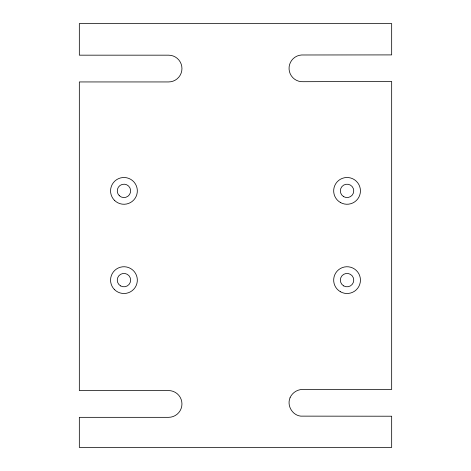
<?xml version="1.0" encoding="UTF-8"?>
<svg xmlns="http://www.w3.org/2000/svg" width="471" height="471" viewBox="0 0 471 471"><rect width="100%" height="100%" fill="white"/><g stroke="black" fill="none" stroke-linecap="round" stroke-linejoin="round"><path stroke-width="0.71" d="M290.036 397.795C286.686 405.584 292.32 415.228 300.751 416.134L391.672 416.217L391.672 447.45L79.328 447.45L79.328 417.335L168.571 417.335A13.388 13.388 0 0 0 181.953 403.947A13.388 13.388 0 0 0 168.571 390.565L79.328 390.565L79.328 81.942L168.571 81.942A13.388 13.388 0 0 0 181.953 68.56A13.388 13.388 0 0 0 168.571 55.172L79.328 55.172L79.328 23.55L391.672 23.55L391.672 54.907L301.558 54.983A13.388 13.388 0 0 0 289.076 69.219A13.388 13.388 0 0 0 303.306 81.701L391.672 81.454L391.672 389.44L302.429 389.44C297.113 389.541 292.102 392.873 290.036 397.795M119.293 195.689A6.694 6.694 0 0 0 130.443 192.504A6.694 6.694 0 0 0 122.107 184.444A6.694 6.694 0 0 0 119.293 195.689M120.6 285.915A6.694 6.694 0 0 0 130.638 280.121A6.694 6.694 0 0 0 120.6 274.322A6.694 6.694 0 0 0 120.6 285.915M343.706 285.915A6.694 6.694 0 0 0 353.745 280.121A6.694 6.694 0 0 0 343.706 274.322A6.694 6.694 0 0 0 343.706 285.915M343.706 196.678A6.694 6.694 0 0 0 353.745 190.879A6.694 6.694 0 0 0 343.706 185.085A6.694 6.694 0 0 0 343.706 196.678M114.482 200.346A13.388 13.388 0 0 0 136.878 194.346A13.388 13.388 0 0 0 120.482 177.95A13.388 13.388 0 0 0 114.482 200.346M114.482 289.588A13.388 13.388 0 0 0 136.878 283.583A13.388 13.388 0 0 0 120.482 267.192A13.388 13.388 0 0 0 114.482 289.588M340.362 202.471A13.388 13.388 0 0 0 360.439 190.879A13.388 13.388 0 0 0 340.362 179.286A13.388 13.388 0 0 0 340.362 202.471M340.362 291.714A13.388 13.388 0 0 0 360.439 280.121A13.388 13.388 0 0 0 340.362 268.529A13.388 13.388 0 0 0 340.362 291.714"/></g></svg>
